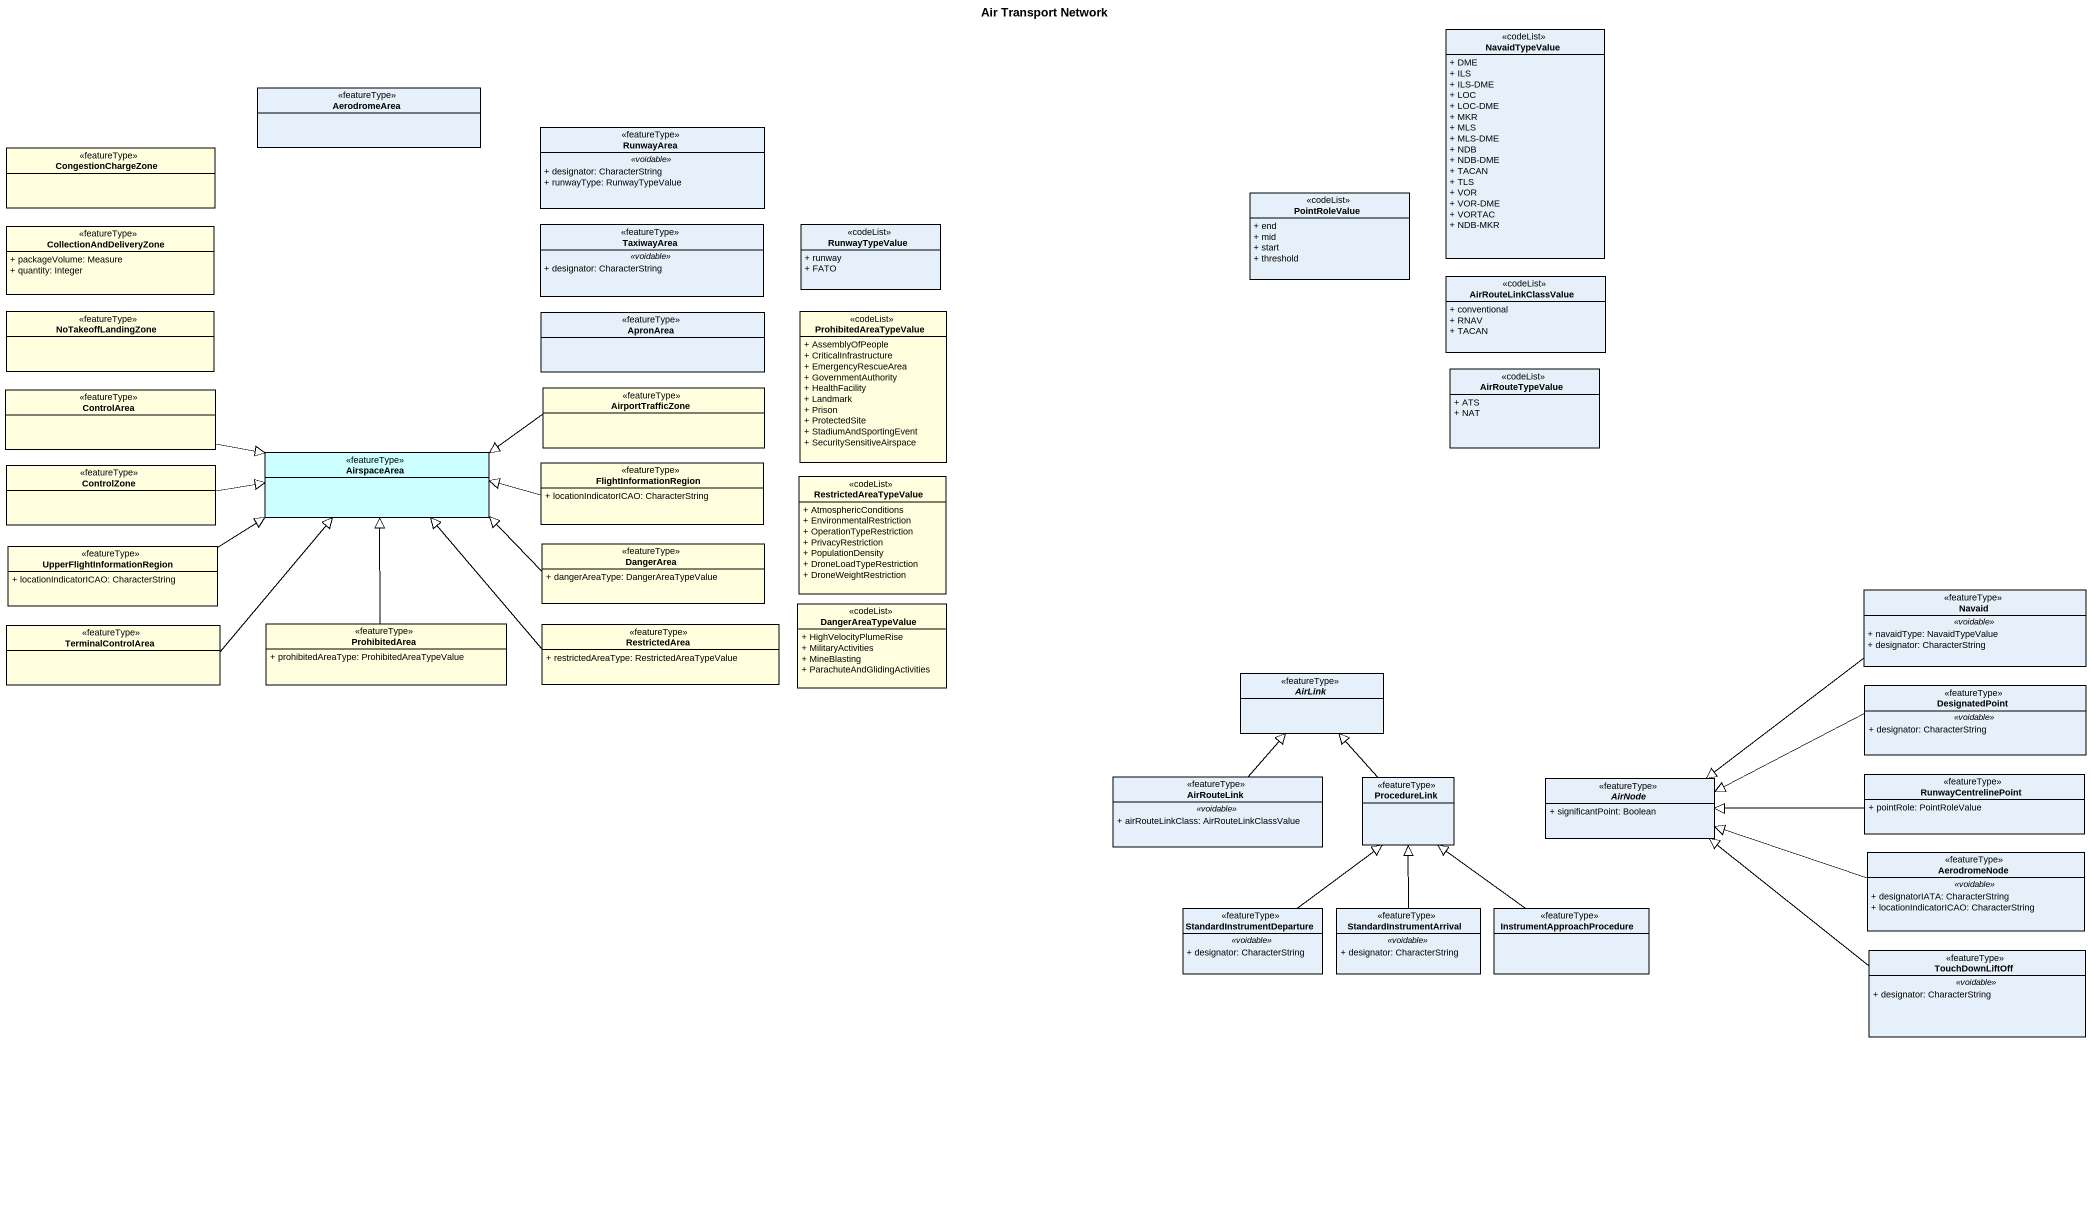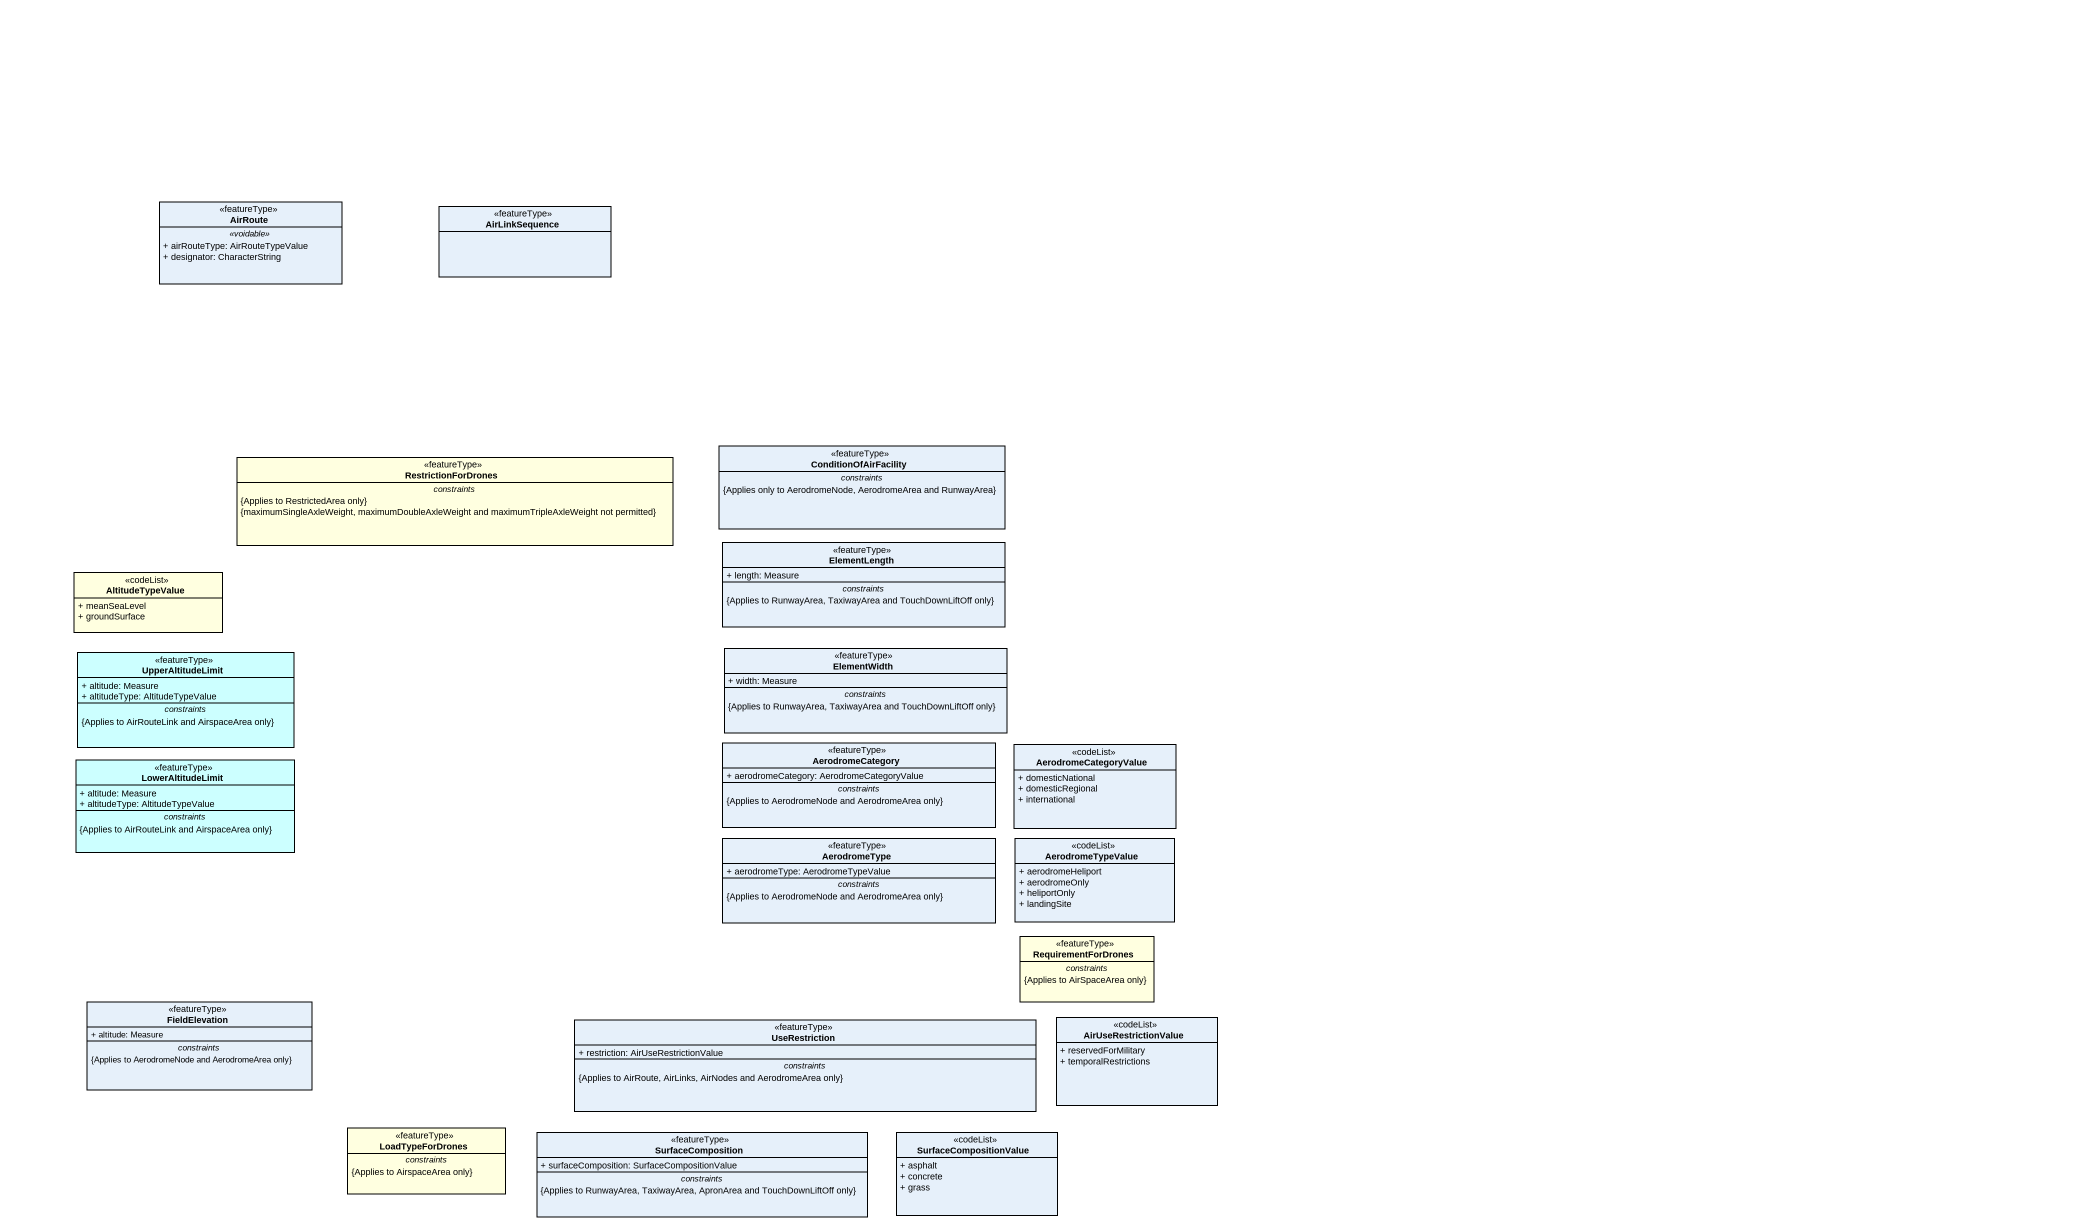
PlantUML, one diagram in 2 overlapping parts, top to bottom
@startuml
title Air Transport Network
hide circle
hide empty members
skinparam classAttributeIconSize 0
class NavaidTypeValue <<codeList>> {
  + DME
  + ILS
  + ILS-DME
  + LOC
  + LOC-DME
  + MKR
  + MLS
  + MLS-DME
  + NDB
  + NDB-DME
  + TACAN
  + TLS
  + VOR
  + VOR-DME
  + VORTAC
  + NDB-MKR
}
class AerodromeArea <<featureType>>
class CongestionChargeZone <<featureType>> #FFFFE0
class RunwayArea <<featureType>> {
  .. <<voidable>> ..
  + designator: CharacterString
  + runwayType: RunwayTypeValue
}
class PointRoleValue <<codeList>> {
  + end
  + mid
  + start
  + threshold
}
class CollectionAndDeliveryZone <<featureType>> #FFFFE0 {
  + packageVolume: Measure
  + quantity: Integer
}
class TaxiwayArea <<featureType>> {
  .. <<voidable>> ..
  + designator: CharacterString
}
class RunwayTypeValue <<codeList>> {
  + runway
  + FATO
}
class NoTakeoffLandingZone <<featureType>> #FFFFE0
class ProhibitedAreaTypeValue <<codeList>> #FFFFE0 {
  + AssemblyOfPeople
  + CriticalInfrastructure
  + EmergencyRescueArea
  + GovernmentAuthority
  + HealthFacility
  + Landmark
  + Prison
  + ProtectedSite
  + StadiumAndSportingEvent
  + SecuritySensitiveAirspace
}
class AirRouteLinkClassValue <<codeList>> {
  + conventional
  + RNAV
  + TACAN
}
class ApronArea <<featureType>>
class AirportTrafficZone <<featureType>> #FFFFE0
class AirRouteTypeValue <<codeList>> {
  + ATS
  + NAT
}
class ControlArea <<featureType>> #FFFFE0
class ControlZone <<featureType>> #FFFFE0
class AirspaceArea <<featureType>> #CCFFFF
class FlightInformationRegion <<featureType>> #FFFFE0 {
  + locationIndicatorICAO: CharacterString
}
class RestrictedAreaTypeValue <<codeList>> #FFFFE0 {
  + AtmosphericConditions
  + EnvironmentalRestriction
  + OperationTypeRestriction
  + PrivacyRestriction
  + PopulationDensity
  + DroneLoadTypeRestriction
  + DroneWeightRestriction
}
class DangerArea <<featureType>> #FFFFE0 {
  + dangerAreaType: DangerAreaTypeValue
}
class UpperFlightInformationRegion <<featureType>> #FFFFE0 {
  + locationIndicatorICAO: CharacterString
}
class DangerAreaTypeValue <<codeList>> #FFFFE0 {
  + HighVelocityPlumeRise
  + MilitaryActivities
  + MineBlasting
  + ParachuteAndGlidingActivities
}
class Navaid <<featureType>> {
  .. <<voidable>> ..
  + navaidType: NavaidTypeValue
  + designator: CharacterString
}
class TerminalControlArea <<featureType>> #FFFFE0
class ProhibitedArea <<featureType>> #FFFFE0 {
  + prohibitedAreaType: ProhibitedAreaTypeValue
}
class RestrictedArea <<featureType>> #FFFFE0 {
  + restrictedAreaType: RestrictedAreaTypeValue
}
abstract class AirLink <<featureType>>
class DesignatedPoint <<featureType>> {
  .. <<voidable>> ..
  + designator: CharacterString
}
class RunwayCentrelinePoint <<featureType>> {
  + pointRole: PointRoleValue
}
class AirRouteLink <<featureType>> {
  .. <<voidable>> ..
  + airRouteLinkClass: AirRouteLinkClassValue
}
class ProcedureLink <<featureType>>
abstract class AirNode <<featureType>> {
  + significantPoint: Boolean
}
class AerodromeNode <<featureType>> {
  .. <<voidable>> ..
  + designatorIATA: CharacterString
  + locationIndicatorICAO: CharacterString
}
class StandardInstrumentDeparture <<featureType>> {
  .. <<voidable>> ..
  + designator: CharacterString
}
class StandardInstrumentArrival <<featureType>> {
  .. <<voidable>> ..
  + designator: CharacterString
}
class InstrumentApproachProcedure <<featureType>>
class TouchDownLiftOff <<featureType>> {
  .. <<voidable>> ..
  + designator: CharacterString
}
class AirRoute <<featureType>> {
  .. <<voidable>> ..
  + airRouteType: AirRouteTypeValue
  + designator: CharacterString
}
class AirLinkSequence <<featureType>>
class RestrictionForDrones <<featureType>> #FFFFE0 {
  -- constraints --
  {Applies to RestrictedArea only}
  {maximumSingleAxleWeight, maximumDoubleAxleWeight and maximumTripleAxleWeight not permitted}
}
class ConditionOfAirFacility <<featureType>> {
  -- constraints --
  {Applies only to AerodromeNode, AerodromeArea and RunwayArea}
}
class AltitudeTypeValue <<codeList>> #FFFFE0 {
  + meanSeaLevel
  + groundSurface
}
class ElementLength <<featureType>> {
  + length: Measure
  -- constraints --
  {Applies to RunwayArea, TaxiwayArea and TouchDownLiftOff only}
}
class ElementWidth <<featureType>> {
  + width: Measure
  -- constraints --
  {Applies to RunwayArea, TaxiwayArea and TouchDownLiftOff only}
}
class UpperAltitudeLimit <<featureType>> #CCFFFF {
  + altitude: Measure
  + altitudeType: AltitudeTypeValue
  -- constraints --
  {Applies to AirRouteLink and AirspaceArea only}
}
class LowerAltitudeLimit <<featureType>> #CCFFFF {
  + altitude: Measure
  + altitudeType: AltitudeTypeValue
  -- constraints --
  {Applies to AirRouteLink and AirspaceArea only}
}
class AerodromeCategory <<featureType>> {
  + aerodromeCategory: AerodromeCategoryValue
  -- constraints --
  {Applies to AerodromeNode and AerodromeArea only}
}
class AerodromeCategoryValue <<codeList>> {
  + domesticNational
  + domesticRegional
  + international
}
class AerodromeType <<featureType>> {
  + aerodromeType: AerodromeTypeValue
  -- constraints --
  {Applies to AerodromeNode and AerodromeArea only}
}
class AerodromeTypeValue <<codeList>> {
  + aerodromeHeliport
  + aerodromeOnly
  + heliportOnly
  + landingSite
}
class RequirementForDrones <<featureType>> #FFFFE0 {
  -- constraints --
  {Applies to AirSpaceArea only}
}
class FieldElevation <<featureType>> {
  + altitude: Measure
  -- constraints --
  {Applies to AerodromeNode and AerodromeArea only}
}
class UseRestriction <<featureType>> {
  + restriction: AirUseRestrictionValue
  -- constraints --
  {Applies to AirRoute, AirLinks, AirNodes and AerodromeArea only}
}
class AirUseRestrictionValue <<codeList>> {
  + reservedForMilitary
  + temporalRestrictions
}
class LoadTypeForDrones <<featureType>> #FFFFE0 {
  -- constraints --
  {Applies to AirspaceArea only}
}
class SurfaceComposition <<featureType>> {
  + surfaceComposition: SurfaceCompositionValue
  -- constraints --
  {Applies to RunwayArea, TaxiwayArea, ApronArea and TouchDownLiftOff only}
}
class SurfaceCompositionValue <<codeList>> {
  + asphalt
  + concrete
  + grass
}
AirportTrafficZone -left-|> AirspaceArea
ControlArea -right-|> AirspaceArea
ControlZone -right-|> AirspaceArea
FlightInformationRegion -left-|> AirspaceArea
DangerArea -left-|> AirspaceArea
UpperFlightInformationRegion -right-|> AirspaceArea
Navaid -left-|> AirNode
TerminalControlArea -up-|> AirspaceArea
ProhibitedArea -up-|> AirspaceArea
RestrictedArea -left-|> AirspaceArea
DesignatedPoint -left-|> AirNode
RunwayCentrelinePoint -left-|> AirNode
AirRouteLink -up-|> AirLink
ProcedureLink -up-|> AirLink
AerodromeNode -left-|> AirNode
StandardInstrumentDeparture -up-|> ProcedureLink
StandardInstrumentArrival -up-|> ProcedureLink
InstrumentApproachProcedure -up-|> ProcedureLink
TouchDownLiftOff -left-|> AirNode
@enduml
